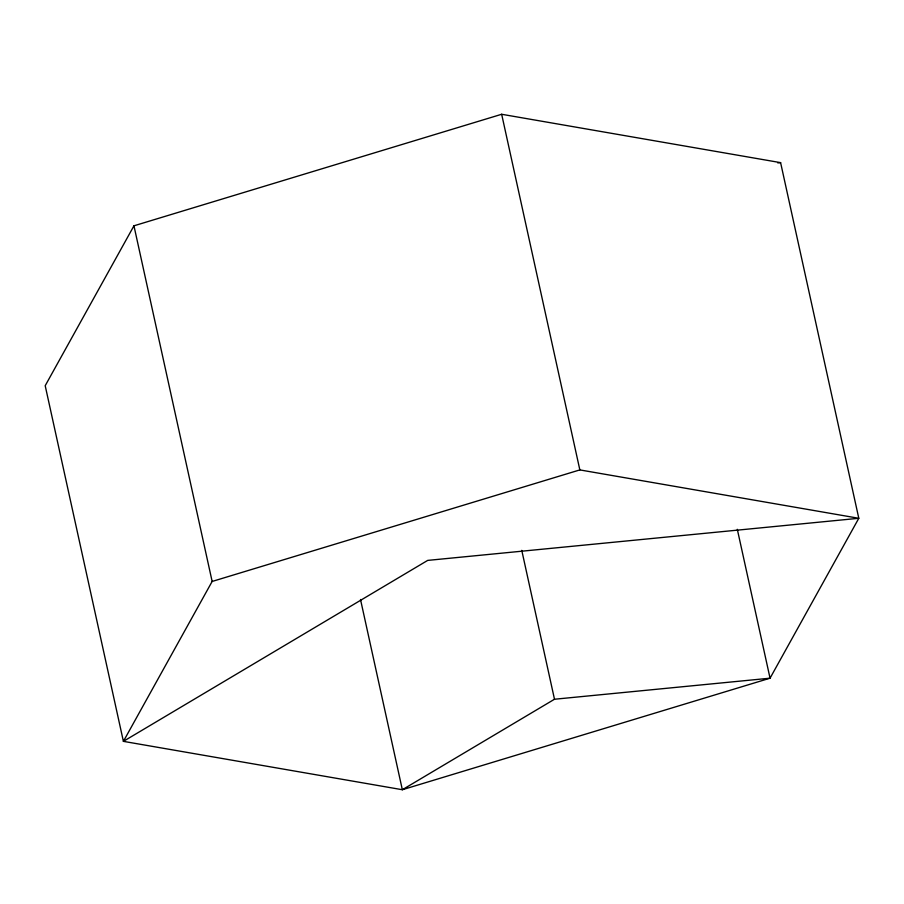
<?xml version="1.0" encoding="UTF-8"?>
<svg xmlns="http://www.w3.org/2000/svg" width="904" height="904" viewBox="0 0 904 904"><rect width="100%" height="100%" fill="white"/><g stroke="black" fill="none" stroke-linecap="round" stroke-linejoin="round"><path stroke-width="1.36" d="M133.95 225.808L45.2 385.714L123.396 741.359L402.337 789.723L770.05 678.192L858.8 518.286L780.604 162.641L501.663 114.277L133.95 225.808L212.146 581.453L123.396 741.359L427.694 560.401L858.8 518.286L579.848 469.91L212.146 581.453M737.314 529.315L770.05 678.192L554.491 699.244L402.337 789.723L360.515 599.499M777.802 162.923L780.604 162.641M501.663 114.277L579.848 469.91M521.766 550.366L554.491 699.244"/></g></svg>
